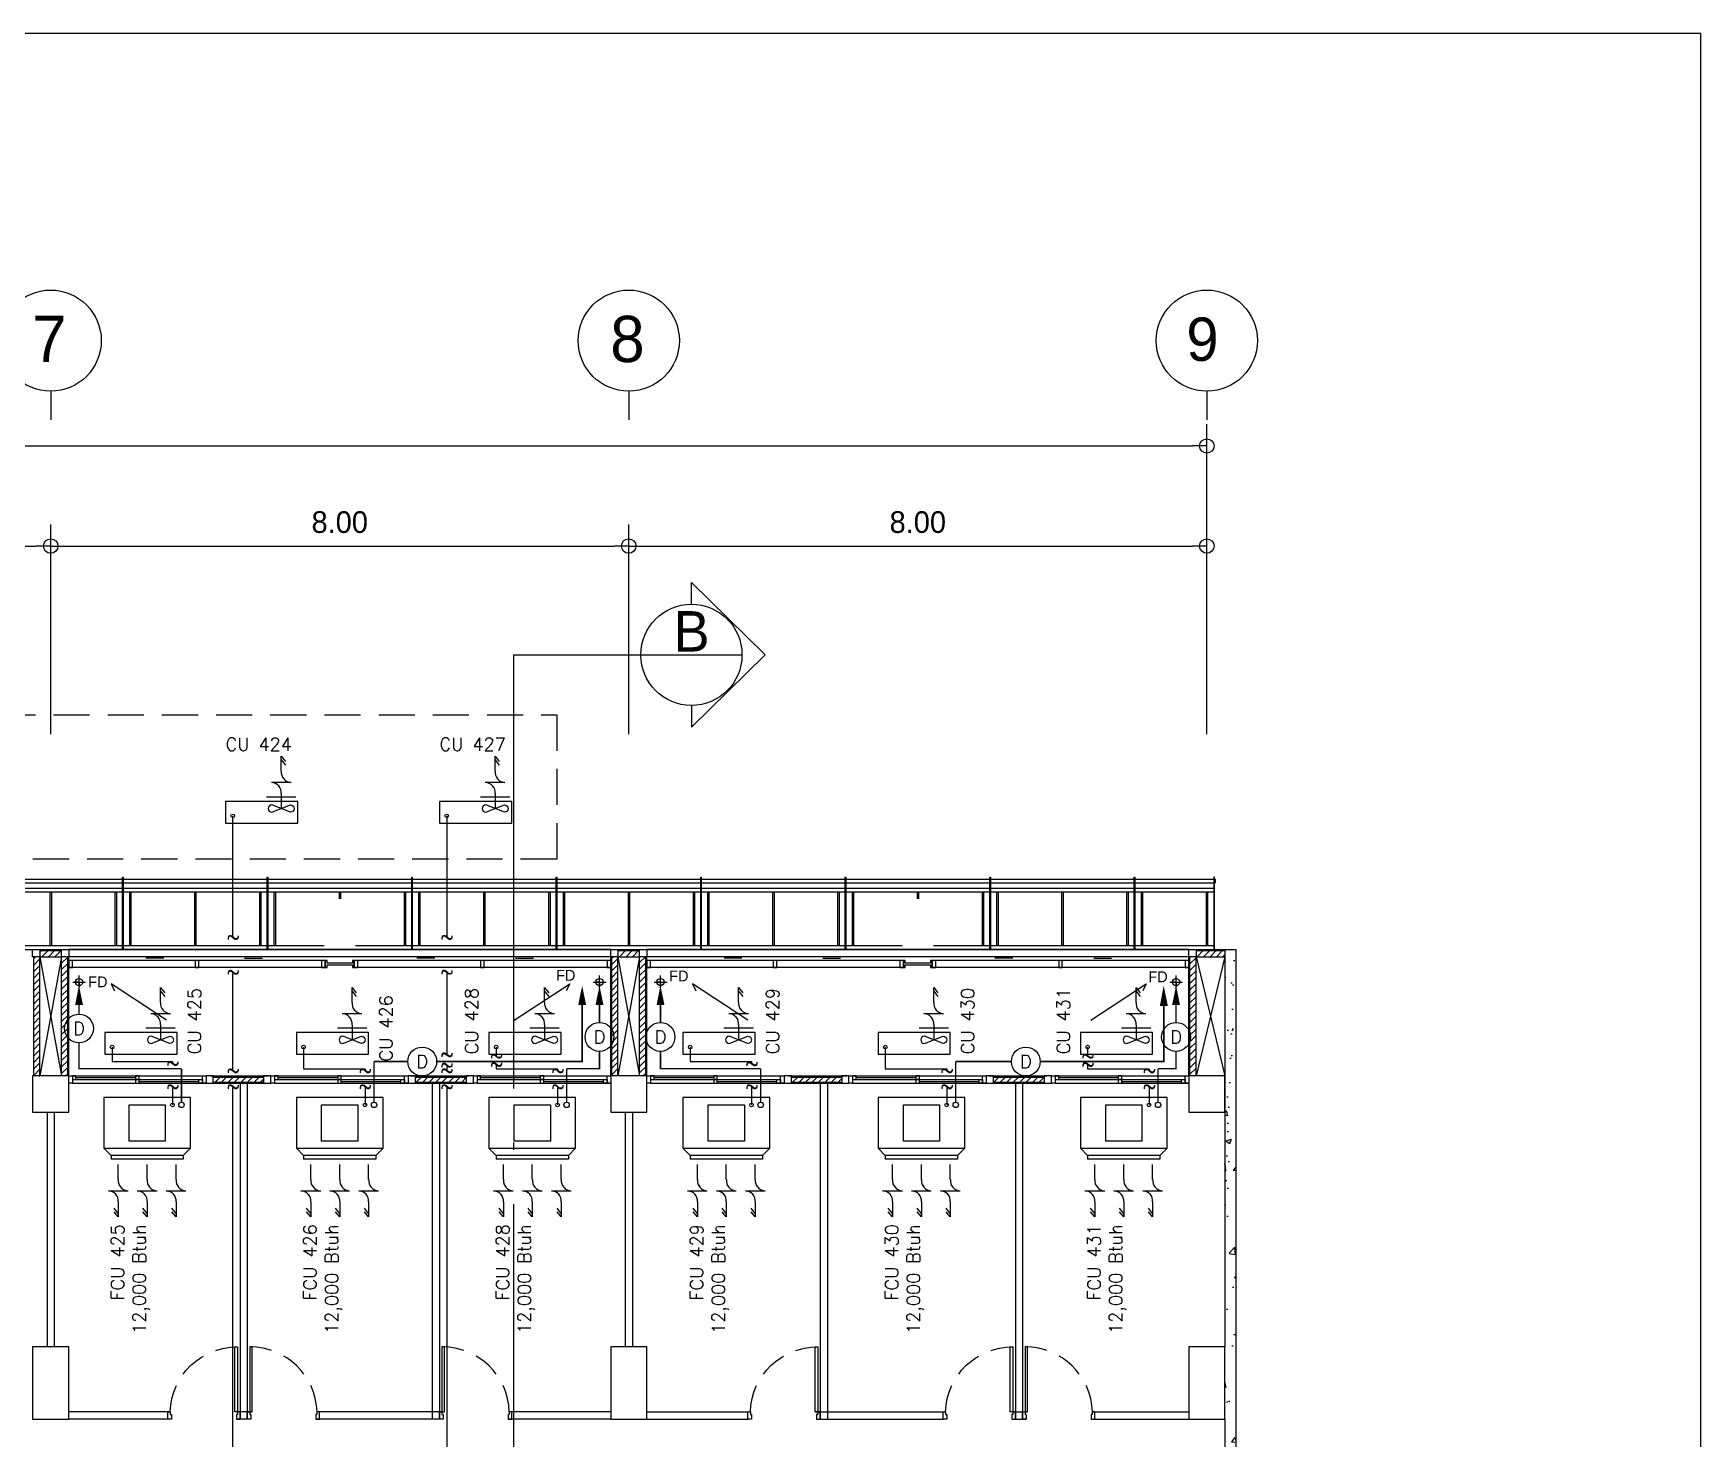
# Model space of a CAD drawing. Header units: millimetres. Extents: x -398 to 816, y -1 to 208.
# Drawn here: x 519.35 to 542.42, y 36.63 to 56.08 of the extents above; entities that cross this region are included whole.
import ezdxf
from ezdxf.enums import TextEntityAlignment as Align

# ---------------------------------------------------------------- set-up
doc = ezdxf.new("R2010")
doc.units = ezdxf.units.MM
doc.linetypes.add('ACAD_ISO04W100', pattern=[30, 24, -3, 0, -3])
doc.linetypes.add('DASHED', pattern=[0.75, 0.5, -0.25])
for name, color, linetype in [('AA_Column', 5, 'Continuous'), ('AA_Dim', 6, 'Continuous'), ('AA_Dim2', 6, 'Continuous'), ('AA_Door', 3, 'Continuous'), ('AA_FD', 6, 'Continuous'), ('AA_Floor', 31, 'Continuous'), ('AA_Hatch', 8, 'Continuous'), ('AA_Roof', 6, 'Continuous'), ('AA_Wall', 1, 'Continuous'), ('AA_Window', 4, 'Continuous'), ('AC DRAIN', 240, 'Continuous'), ('AC FCU', 221, 'Continuous'), ('AC LINE', 171, 'Continuous')]:
    doc.layers.add(name, color=color, linetype=linetype)
doc.styles.add('E140', font='vit-s.shx', dxfattribs={"height": 3.2})
doc.styles.add('Romand', font='romand.shx')
doc.styles.add('Romans', font='romans.shx')
doc.styles.get("Standard").update_dxf_attribs({"font": 'vit-s.shx'})
doc.styles.add('style2', font='vit-s.shx', dxfattribs={"height": 3.2})
doc.styles.add('VIT-S', font='vit-s.shx')
doc.dimstyles.new('overall', dxfattribs={"dimtxt": 0.25, "dimasz": 0.15, "dimexe": 0.3, "dimexo": 0.3, "dimgap": 0.18, "dimtad": 1, "dimzin": 0, "dimdsep": 46, "dimtxsty": 'Standard', "dimblk": 'ORIGIN', "dimcen": 0.015, "dimclrd": 256, "dimclre": 256, "dimclrt": 2, "dimadec": 0, "dimazin": 0, "dimtfac": 1, "dimtofl": 0, "dimtmove": 0, "dimatfit": 3, "dimldrblk": 'OPEN90', "dimfxl": 0, "dimtolj": 1, "dimtzin": 0, "dimarcsym": 0})
pattern_1 = [(45, (-498.769, -475.90679), (-0.0449012806, 0.0449012806), [])]

# ---------------------------------------------------------------- blocks, each defined once
blk = doc.blocks.new('door_90')
at = {"layer": 'AA_Door', "color": 9}
blk.add_lwpolyline([(0.07, 0.1), (0.07, 1), (0.035, 1), (0.035, 0.1)], close=True, dxfattribs=at)
for points in [[(0, 0), (0, 0.1), (0.035, 0.1), (0.035, 0.065), (0.05, 0.065), (0.05, 0), (0, 0)], [(1, 0), (1, 0.1), (0.965, 0.1), (0.965, 0.065), (0.95, 0.065), (0.95, 0), (1, 0)]]:
    blk.add_lwpolyline(points, dxfattribs=at)
at = {"layer": 'AA_Door', "color": 9, "linetype": 'DASHED', "ltscale": 0.75}
blk.add_arc((0.043, 0.077), 0.923, 1.5795, 90.5293, dxfattribs=at)
blk = doc.blocks.new('AC')
at = {"layer": 'AC FCU', "color": 8}
for p, q in [((-0.4, 1.651), (-0.342, 1.578)), ((-0.4, 1.444), (-0.4, 1.651)), ((0, 1.444), (0, 1.651)), ((0, 1.651), (0.058, 1.578)), ((0.4, 1.651), (0.458, 1.578)), ((0.4, 1.444), (0.4, 1.651)), ((-0.4, 1.601), (-0.342, 1.528)), ((0, 1.601), (0.058, 1.528)), ((0.4, 1.601), (0.458, 1.528)), ((-0.264, 1.289), (-0.536, 1.289)), ((0.136, 1.289), (-0.136, 1.289)), ((0.536, 1.289), (0.264, 1.289)), ((-0.4, 1.134), (-0.4, 0.926)), ((0, 1.134), (0, 0.926)), ((0.4, 1.134), (0.4, 0.926))]:
    blk.add_line(p, q, dxfattribs=at)
at = {"layer": 'AC FCU'}
for p, q in [((-0.5, 0.8), (-0.6, 0.7)), ((-0.5, 0.8), (-0.5, 0.85)), ((-0.5, 0.85), (0.5, 0.85)), ((-0.5, 0.8), (0.5, 0.8)), ((0.5, 0.8), (0.5, 0.85)), ((0.5, 0.8), (0.6, 0.7))]:
    blk.add_line(p, q, dxfattribs=at)
blk.add_lwpolyline([(-0.6, 0), (0.6, 0), (0.6, 0.7), (-0.6, 0.7)], close=True, dxfattribs=at)
at = {"layer": 'AC FCU', "color": 8}
blk.add_lwpolyline([(-0.25, 0.1), (-0.25, 0.6), (0.25, 0.6), (0.25, 0.1)], close=True, dxfattribs=at)
at = {"layer": 'AC FCU'}
blk.add_circle((-0.35, 0.1), 0.025, dxfattribs=at)
at = {"layer": 'AC FCU', "color": 8}
for centre, start, end in [((-0.26, 1.429), 173.9498, 268.5513), ((0.14, 1.429), 173.9498, 268.5513), ((0.54, 1.429), 173.9498, 268.5513), ((-0.54, 1.148), 353.9498, 88.5513), ((-0.14, 1.148), 353.9498, 88.5513), ((0.26, 1.148), 353.9498, 88.5513)]:
    blk.add_arc(centre, 0.14, start, end, dxfattribs=at)
blk = doc.blocks.new('ACC1')
at = {"layer": 'AC FCU', "color": 8}
for p, q in [((-0.36, 0.474), (-0.36, 0.067)), ((-0.925, 0.27), (-0.852, 0.328)), ((-0.718, 0.27), (-0.925, 0.27)), ((-0.875, 0.27), (-0.802, 0.328)), ((-0.562, 0.407), (-0.562, 0.134)), ((-0.407, 0.27), (-0.2, 0.27))]:
    blk.add_line(p, q, dxfattribs=at)
at = {"layer": 'AC FCU'}
for p, q in [((0, 0.5), (-0.3, 0.5)), ((-0.3, 0.5), (-0.3, -0.5)), ((0, -0.5), (0, 0.5)), ((-0.3, -0.5), (0, -0.5))]:
    blk.add_line(p, q, dxfattribs=at)
blk.add_lwpolyline([(-0.25, 0.4, -1), (-0.15, 0.4), (-0.25, 0.141, 1), (-0.15, 0.141), (-0.25, 0.4)], format="xyb", dxfattribs=at)
blk.add_circle((-0.1, -0.4), 0.025, dxfattribs=at)
at = {"layer": 'AC FCU', "color": 8}
for centre, start, end in [((-0.703, 0.41), 263.9498, 358.5513), ((-0.422, 0.131), 83.9498, 178.5513)]:
    blk.add_arc(centre, 0.14, start, end, dxfattribs=at)
blk = doc.blocks.new('POINT_Drain')
at = {"layer": 'Defpoints'}
blk.add_circle((0, 0), 0.2, dxfattribs=at)
at = {"layer": 'AC DRAIN', "insert": (0, 0), "char_height": 0.18, "width": 0.25231, "attachment_point": 5, "style": 'Romans'}
blk.add_mtext('D', dxfattribs=at)
blk = doc.blocks.new('GRD-2')
at = {"layer": 'AA_Dim', "color": 1}
blk.add_line((0, -10.99), (0, -12.98), dxfattribs=at)
blk.add_circle((0, -7.49), 3.5, dxfattribs=at)
at = {"layer": 'AA_Dim', "color": 3, "style": 'E140'}
blk.add_attdef('GRID', text='', height=3.2, dxfattribs=at).set_placement((-0.09, -7.37), align=Align.MIDDLE)
blk = doc.blocks.new('_Origin')
at = {"layer": 'AA_Dim2', "color": 0, "lineweight": -2}
blk.add_line((0, 0), (-1, 0), dxfattribs=at)
blk.add_circle((0, 0), 0.5, dxfattribs=at)
blk = doc.blocks.new('*D169')
at = {"layer": 'AA_Dim', "color": 9, "lineweight": -2}
for p, q in [((475.59, 49.282), (475.59, 50.667)), ((535.59, 49.282), (535.59, 50.667)), ((475.79, 50.367), (535.39, 50.367))]:
    blk.add_line(p, q, dxfattribs=at)
at = {"layer": 'Defpoints', "color": 0}
for p in [(535.59, 50.367), (475.59, 48.982), (535.59, 48.982)]:
    blk.add_point(p, dxfattribs=at)
at = {"layer": 'AA_Dim', "color": 9, "lineweight": -2, "xscale": 0.2, "yscale": 0.2, "zscale": 0.2, "rotation": 180}
blk.add_blockref('_Origin', (475.59, 50.367), dxfattribs=at)
at = {"layer": 'AA_Dim', "color": 9, "lineweight": -2, "xscale": 0.2, "yscale": 0.2, "zscale": 0.2}
blk.add_blockref('_Origin', (535.59, 50.367), dxfattribs=at)
at = {"layer": 'AA_Dim', "color": 2, "insert": (505.59, 50.697), "char_height": 0.3, "attachment_point": 5}
blk.add_mtext('\\A1;60.00', dxfattribs=at)
blk = doc.blocks.new('_Open90')
at = {"layer": 'AA_Dim2', "color": 0, "lineweight": -2}
for p, q in [((0, 0), (-1, 0)), ((-0.5, 0.5), (0, 0)), ((0, 0), (-0.5, -0.5))]:
    blk.add_line(p, q, dxfattribs=at)
blk = doc.blocks.new('*D170')
at = {"layer": 'AA_Dim', "color": 9, "lineweight": -2}
for p, q in [((519.59, 46.68), (519.59, 49.282)), ((527.59, 46.38), (527.59, 49.282)), ((519.79, 48.982), (527.39, 48.982))]:
    blk.add_line(p, q, dxfattribs=at)
at = {"layer": 'Defpoints', "color": 0}
for p in [(527.59, 48.982), (519.59, 46.38), (527.59, 46.08)]:
    blk.add_point(p, dxfattribs=at)
at = {"layer": 'AA_Dim', "color": 9, "lineweight": -2, "xscale": 0.2, "yscale": 0.2, "zscale": 0.2, "rotation": 180}
blk.add_blockref('_Origin', (519.59, 48.982), dxfattribs=at)
at = {"layer": 'AA_Dim', "color": 9, "lineweight": -2, "xscale": 0.2, "yscale": 0.2, "zscale": 0.2}
blk.add_blockref('_Origin', (527.59, 48.982), dxfattribs=at)
at = {"layer": 'AA_Dim', "color": 2, "insert": (523.59, 49.312), "char_height": 0.3, "attachment_point": 5}
blk.add_mtext('\\A1;8.00', dxfattribs=at)
blk = doc.blocks.new('*D171')
at = {"layer": 'AA_Dim', "color": 9, "lineweight": -2}
for p, q in [((527.59, 46.38), (527.59, 49.282)), ((535.59, 46.38), (535.59, 49.282)), ((527.79, 48.982), (535.39, 48.982))]:
    blk.add_line(p, q, dxfattribs=at)
at = {"layer": 'Defpoints', "color": 0}
for p in [(535.59, 48.982), (527.59, 46.08), (535.59, 46.08)]:
    blk.add_point(p, dxfattribs=at)
at = {"layer": 'AA_Dim', "color": 9, "lineweight": -2, "xscale": 0.2, "yscale": 0.2, "zscale": 0.2, "rotation": 180}
blk.add_blockref('_Origin', (527.59, 48.982), dxfattribs=at)
at = {"layer": 'AA_Dim', "color": 9, "lineweight": -2, "xscale": 0.2, "yscale": 0.2, "zscale": 0.2}
blk.add_blockref('_Origin', (535.59, 48.982), dxfattribs=at)
at = {"layer": 'AA_Dim', "color": 2, "insert": (531.59, 49.312), "char_height": 0.3, "attachment_point": 5}
blk.add_mtext('\\A1;8.00', dxfattribs=at)
blk = doc.blocks.new('*D177')
at = {"layer": 'AA_Dim', "color": 9, "lineweight": -2}
for p, q in [((511.59, 46.38), (511.59, 49.282)), ((519.59, 46.38), (519.59, 49.282)), ((511.79, 48.982), (519.39, 48.982))]:
    blk.add_line(p, q, dxfattribs=at)
at = {"layer": 'Defpoints', "color": 0}
for p in [(519.59, 48.982), (511.59, 46.08), (519.59, 46.08)]:
    blk.add_point(p, dxfattribs=at)
at = {"layer": 'AA_Dim', "color": 9, "lineweight": -2, "xscale": 0.2, "yscale": 0.2, "zscale": 0.2, "rotation": 180}
blk.add_blockref('_Origin', (511.59, 48.982), dxfattribs=at)
at = {"layer": 'AA_Dim', "color": 9, "lineweight": -2, "xscale": 0.2, "yscale": 0.2, "zscale": 0.2}
blk.add_blockref('_Origin', (519.59, 48.982), dxfattribs=at)
at = {"layer": 'AA_Dim', "color": 2, "insert": (515.59, 49.312), "char_height": 0.3, "attachment_point": 5}
blk.add_mtext('\\A1;8.00', dxfattribs=at)

msp = doc.modelspace()

# ---------------------------------------------------------------- hatches: boundary and pattern name
at = {"layer": 'AA_Hatch'}
h = msp.add_hatch(dxfattribs=at)
h.set_pattern_fill('ANSI31', color=9, scale=0.02, style=0)
h.set_pattern_definition(pattern_1)
h.paths.add_polyline_path([(519.44, 43.299), (519.355, 43.299), (519.355, 41.649), (519.44, 41.649)])
h.paths.add_polyline_path([(519.825, 43.299), (519.74, 43.299), (519.74, 41.649), (519.825, 41.649)])
h.paths.add_polyline_path([(519.74, 43.384), (519.59, 43.384), (519.59, 43.299), (519.74, 43.299)])
h.paths.add_polyline_path([(519.59, 43.384), (519.44, 43.384), (519.44, 43.299), (519.59, 43.299)])
h = msp.add_hatch(dxfattribs=at)
h.set_pattern_fill('ANSI31', color=9, scale=0.02, style=0)
h.set_pattern_definition(pattern_1)
h.paths.add_polyline_path([(527.59, 43.384), (527.44, 43.384), (527.44, 43.299), (527.59, 43.299)])
h.paths.add_polyline_path([(527.74, 43.384), (527.59, 43.384), (527.59, 43.299), (527.74, 43.299)])
h.paths.add_polyline_path([(527.44, 43.299), (527.355, 43.299), (527.355, 41.649), (527.44, 41.649)])
h.paths.add_polyline_path([(527.825, 43.299), (527.74, 43.299), (527.74, 41.649), (527.825, 41.649)])
h = msp.add_hatch(dxfattribs=at)
h.set_pattern_fill('ANSI31', color=9, scale=0.02, style=0)
h.set_pattern_definition(pattern_1)
h.paths.add_polyline_path([(535.59, 43.384), (535.44, 43.384), (535.44, 43.299), (535.59, 43.299)])
h.paths.add_polyline_path([(535.84, 43.384), (535.59, 43.384), (535.59, 43.299), (535.84, 43.299)])
h.paths.add_polyline_path([(535.44, 43.299), (535.355, 43.299), (535.355, 41.649), (535.44, 41.649)])
h = msp.add_hatch(dxfattribs=at)
h.set_pattern_fill('AR-CONC', color=9, scale=0.004, style=0)
h.set_pattern_definition([(50, (-498.769, -475.9068), (0.72873868, -0.06375634), [0.0762, -0.8382]), (355, (-498.769, -475.9068), (-0.1409713, 0.76422657), [0.06096, -0.67056]), (100.451, (-498.7083, -475.9121), (0.58777, 0.70046675), [0.06476, -0.71236]), (46.1842, (-498.769, -475.7036), (1.08431616, -0.1681693), [0.1143, -1.2573]), (96.6356, (-498.6786, -475.7176), (0.9496169, 0.9897022), [0.09714, -1.06854]), (351.184, (-498.769, -475.7036), (0.9496184, 0.9897005), [0.09144, -1.00584]), (21, (-498.6674, -475.7544), (0.60645952, -0.40906207), [0.0762, -0.8382]), (326, (-498.6674, -475.7544), (0.2472081, 0.73675186), [0.06096, -0.67056]), (71.4514, (-498.61686, -475.7885), (0.85366596, 0.32769143), [0.06476, -0.71236]), (37.5, (-498.769, -475.9068), (0.012354413, 0.338220155), [0, -0.662432, 0, -0.68072, 0, -0.6731]), (7.5, (-498.769, -475.9068), (0.26727865, 0.4007223), [0, -0.388112, 0, -0.647192, 0, -0.25654]), (327.5, (-498.99557, -475.9068), (0.54236238, -0.022914976), [0, -0.254, 0, -0.79248, 0, -1.05156]), (317.5, (-499.09717, -475.9068), (0.59251673, 0.10170596), [0, -0.3302, 0, -0.526288, 0, -0.74676])])
h.paths.add_polyline_path([(535.99, 43.399), (535.84, 43.399), (535.84, 37.899), (535.84, 36.899), (535.84, 31.899), (535.84, 30.899), (535.99, 30.899)])
h = msp.add_hatch(dxfattribs=at)
h.set_pattern_fill('ANSI31', color=9, scale=0.02, style=0)
h.set_pattern_definition(pattern_1)
h.paths.add_polyline_path([(522.537, 41.634), (521.84, 41.634), (521.84, 41.564), (522.537, 41.564)])
h = msp.add_hatch(dxfattribs=at)
h.set_pattern_fill('ANSI31', color=9, scale=0.02, style=0)
h.set_pattern_definition(pattern_1)
h.paths.add_polyline_path([(525.34, 41.634), (524.637, 41.634), (524.637, 41.564), (525.34, 41.564)])
h = msp.add_hatch(dxfattribs=at)
h.set_pattern_fill('ANSI31', color=9, scale=0.02, style=0)
h.set_pattern_definition(pattern_1)
h.paths.add_polyline_path([(530.537, 41.634), (529.84, 41.634), (529.84, 41.564), (530.537, 41.564)])
h = msp.add_hatch(dxfattribs=at)
h.set_pattern_fill('ANSI31', color=9, scale=0.02, style=0)
h.set_pattern_definition(pattern_1)
h.paths.add_polyline_path([(533.34, 41.634), (532.637, 41.634), (532.637, 41.564), (533.34, 41.564)])

# ---------------------------------------------------------------- linework, layer by layer
at = {"layer": 'AA_Column', "color": 9}
for points in [[(519.34, 41.149), (519.84, 41.149), (519.84, 41.649), (519.34, 41.649)], [(527.34, 41.149), (527.84, 41.149), (527.84, 41.649), (527.34, 41.649)], [(535.34, 41.149), (535.84, 41.149), (535.84, 41.649), (535.34, 41.649)], [(519.34, 36.899), (519.84, 36.899), (519.84, 37.899), (519.34, 37.899)], [(527.34, 36.899), (527.84, 36.899), (527.84, 37.899), (527.34, 37.899)], [(535.34, 36.899), (535.84, 36.899), (535.84, 37.899), (535.34, 37.899)]]:
    msp.add_lwpolyline(points, close=True, dxfattribs=at)
at = {"layer": 'AA_Dim', "color": 1}
msp.add_line((535.59, 51.125), (535.59, 50.727), dxfattribs=at)
msp.add_circle((535.59, 51.825), 0.7, dxfattribs=at)
at = {"layer": 'AA_FD', "color": 6}
for p, q in [((519.895, 42.949), (520.073, 42.949)), ((519.982, 42.949), (519.92, 42.949)), ((519.982, 42.863), (519.982, 43.041)), ((519.982, 42.949), (519.982, 42.888)), ((521.192, 42.422), (520.425, 42.926)), ((520.425, 42.926), (520.472, 42.825)), ((526.006, 42.422), (526.773, 42.926)), ((526.773, 42.926), (526.726, 42.825)), ((527.098, 42.949), (527.276, 42.949)), ((527.185, 42.949), (527.123, 42.949)), ((527.185, 42.863), (527.185, 43.041)), ((527.185, 42.949), (527.185, 42.888)), ((527.942, 42.949), (528.12, 42.949)), ((528.029, 42.949), (527.967, 42.949)), ((528.029, 42.863), (528.029, 43.041)), ((528.029, 42.949), (528.029, 42.888)), ((529.239, 42.422), (528.472, 42.926)), ((528.472, 42.926), (528.519, 42.825)), ((533.984, 42.422), (534.751, 42.926)), ((534.751, 42.926), (534.705, 42.825)), ((535.076, 42.949), (535.255, 42.949)), ((535.164, 42.949), (535.101, 42.949)), ((535.164, 42.863), (535.164, 43.041)), ((535.164, 42.949), (535.164, 42.888))]:
    msp.add_line(p, q, dxfattribs=at)
for centre in [(519.982, 42.949), (527.185, 42.949), (528.029, 42.949), (535.164, 42.949)]:
    msp.add_circle(centre, 0.05, dxfattribs=at)
at = {"layer": 'AA_Floor', "color": 9}
for p, q in [((503.84, 43.399), (535.34, 43.399)), ((527.34, 43.399), (519.84, 43.399)), ((535.34, 43.399), (527.84, 43.399)), ((527.34, 43.299), (519.84, 43.299)), ((535.34, 43.299), (527.84, 43.299))]:
    msp.add_line(p, q, dxfattribs=at)
at = {"layer": 'AA_Roof', "color": 9}
for p, q in [((518.594, 44.374), (520.586, 44.374)), ((518.594, 44.324), (520.586, 44.324)), ((520.594, 44.374), (522.586, 44.374)), ((520.594, 44.324), (522.586, 44.324)), ((522.594, 44.374), (524.586, 44.374)), ((522.594, 44.324), (524.586, 44.324)), ((524.594, 44.374), (526.586, 44.374)), ((524.594, 44.324), (526.586, 44.324)), ((526.594, 44.374), (528.586, 44.374)), ((526.594, 44.324), (528.586, 44.324)), ((528.594, 44.374), (530.586, 44.374)), ((528.594, 44.324), (530.586, 44.324)), ((530.594, 44.374), (532.586, 44.374)), ((530.594, 44.324), (532.586, 44.324)), ((532.594, 44.374), (534.586, 44.374)), ((532.594, 44.324), (534.586, 44.324)), ((534.594, 44.374), (535.686, 44.374)), ((534.594, 44.324), (535.686, 44.324)), ((535.694, 44.374), (535.704, 44.374)), ((535.694, 44.324), (535.704, 44.324)), ((535.704, 44.374), (535.704, 44.324)), ((518.594, 44.249), (520.586, 44.249)), ((518.594, 44.199), (520.586, 44.199)), ((519.58, 44.199), (519.58, 43.455)), ((519.6, 44.199), (519.6, 43.455)), ((520.48, 44.199), (520.48, 43.455)), ((520.5, 44.199), (520.5, 43.455)), ((520.594, 44.249), (522.586, 44.249)), ((520.594, 44.199), (522.586, 44.199)), ((520.68, 44.199), (520.68, 43.455)), ((520.7, 44.199), (520.7, 43.455)), ((521.58, 44.199), (521.58, 43.455)), ((521.6, 44.199), (521.6, 43.455)), ((522.48, 44.199), (522.48, 43.455)), ((522.5, 44.199), (522.5, 43.455)), ((522.594, 44.249), (524.586, 44.249)), ((522.594, 44.199), (524.586, 44.199)), ((522.68, 44.199), (522.68, 43.455)), ((522.7, 44.199), (522.7, 43.455)), ((523.58, 44.199), (523.58, 44.099)), ((523.6, 44.199), (523.6, 44.099)), ((524.48, 44.199), (524.48, 43.455)), ((524.5, 44.199), (524.5, 43.455)), ((524.594, 44.249), (526.586, 44.249)), ((524.594, 44.199), (526.586, 44.199)), ((524.68, 44.199), (524.68, 43.455)), ((524.7, 44.199), (524.7, 43.455)), ((525.58, 44.199), (525.58, 43.455)), ((525.6, 44.199), (525.6, 43.455)), ((526.48, 44.199), (526.48, 43.455)), ((526.5, 44.199), (526.5, 43.455)), ((526.594, 44.249), (528.586, 44.249)), ((526.594, 44.199), (528.586, 44.199)), ((526.68, 44.199), (526.68, 43.455)), ((526.7, 44.199), (526.7, 43.455)), ((527.58, 44.199), (527.58, 43.455)), ((527.6, 44.199), (527.6, 43.455)), ((528.48, 44.199), (528.48, 43.455)), ((528.5, 44.199), (528.5, 43.455)), ((528.594, 44.249), (530.586, 44.249)), ((528.594, 44.199), (530.586, 44.199)), ((528.68, 44.199), (528.68, 43.455)), ((528.7, 44.199), (528.7, 43.455)), ((529.58, 44.199), (529.58, 43.455)), ((529.6, 44.199), (529.6, 43.455)), ((530.48, 44.199), (530.48, 43.455)), ((530.5, 44.199), (530.5, 43.455)), ((530.594, 44.249), (532.586, 44.249)), ((530.594, 44.199), (532.586, 44.199)), ((530.68, 44.199), (530.68, 43.455)), ((530.7, 44.199), (530.7, 43.455)), ((531.58, 44.199), (531.58, 44.099)), ((531.6, 44.199), (531.6, 44.099)), ((532.48, 44.199), (532.48, 43.455)), ((532.5, 44.199), (532.5, 43.455)), ((532.594, 44.249), (534.586, 44.249)), ((532.594, 44.199), (534.586, 44.199)), ((532.68, 44.199), (532.68, 43.455)), ((532.7, 44.199), (532.7, 43.455)), ((533.58, 44.199), (533.58, 43.455)), ((533.6, 44.199), (533.6, 43.455)), ((534.48, 44.199), (534.48, 43.455)), ((534.5, 44.199), (534.5, 43.455)), ((534.594, 44.249), (535.686, 44.249)), ((534.594, 44.199), (535.686, 44.199)), ((534.68, 44.199), (534.68, 43.455)), ((534.7, 44.199), (534.7, 43.455)), ((535.58, 44.199), (535.58, 43.455)), ((535.6, 44.199), (535.6, 43.455)), ((518.594, 43.455), (520.586, 43.455)), ((520.594, 43.455), (522.586, 43.455)), ((522.594, 43.455), (523.373, 43.455)), ((523.807, 43.455), (524.586, 43.455)), ((524.594, 43.455), (526.586, 43.455)), ((526.594, 43.455), (528.586, 43.455)), ((528.594, 43.455), (530.586, 43.455)), ((530.594, 43.455), (531.373, 43.455)), ((531.807, 43.455), (532.586, 43.455)), ((532.594, 43.455), (534.586, 43.455)), ((534.594, 43.455), (535.686, 43.455))]:
    msp.add_line(p, q, dxfattribs=at)
for points in [[(520.586, 44.399), (520.594, 44.399), (520.594, 43.405), (520.586, 43.405)], [(522.586, 44.399), (522.594, 44.399), (522.594, 43.405), (522.586, 43.405)], [(524.586, 44.399), (524.594, 44.399), (524.594, 43.405), (524.586, 43.405)], [(526.586, 44.399), (526.594, 44.399), (526.594, 43.405), (526.586, 43.405)], [(528.586, 44.399), (528.594, 44.399), (528.594, 43.405), (528.586, 43.405)], [(530.586, 44.399), (530.594, 44.399), (530.594, 43.405), (530.586, 43.405)], [(532.586, 44.399), (532.594, 44.399), (532.594, 43.405), (532.586, 43.405)], [(534.586, 44.399), (534.594, 44.399), (534.594, 43.405), (534.586, 43.405)], [(535.694, 44.399), (535.686, 44.399), (535.686, 43.405), (535.694, 43.405)]]:
    msp.add_lwpolyline(points, close=True, dxfattribs=at)
at = {"layer": 'AA_Wall', "color": 9}
for p, q in [((519.44, 43.399), (519.74, 43.399)), ((519.44, 43.384), (519.74, 43.384)), ((527.44, 43.399), (527.74, 43.399)), ((527.44, 43.384), (527.74, 43.384)), ((535.44, 43.399), (535.99, 43.399)), ((535.44, 43.399), (535.74, 43.399)), ((535.44, 43.384), (535.84, 43.384)), ((535.44, 43.384), (535.74, 43.384)), ((535.84, 43.399), (535.84, 37.899)), ((535.99, 43.399), (535.99, 30.899)), ((519.355, 41.649), (519.355, 43.299)), ((519.44, 41.649), (519.44, 43.299)), ((519.74, 43.299), (519.44, 41.649)), ((519.44, 43.299), (519.74, 41.649)), ((519.44, 43.299), (519.74, 43.299)), ((519.74, 41.649), (519.74, 43.299)), ((519.825, 41.649), (519.825, 43.299)), ((519.84, 41.649), (519.84, 43.299)), ((523.39, 43.249), (519.84, 43.249)), ((523.39, 43.149), (519.84, 43.149)), ((527.34, 43.249), (523.79, 43.249)), ((527.34, 43.149), (523.79, 43.149)), ((527.34, 41.649), (527.34, 43.299)), ((527.355, 41.649), (527.355, 43.299)), ((527.44, 41.649), (527.44, 43.299)), ((527.74, 43.299), (527.44, 41.649)), ((527.44, 43.299), (527.74, 41.649)), ((527.44, 43.299), (527.74, 43.299)), ((527.74, 41.649), (527.74, 43.299)), ((527.825, 41.649), (527.825, 43.299)), ((527.84, 41.649), (527.84, 43.299)), ((531.39, 43.249), (527.84, 43.249)), ((531.39, 43.149), (527.84, 43.149)), ((535.34, 43.249), (531.79, 43.249)), ((535.34, 43.149), (531.79, 43.149)), ((535.34, 41.649), (535.34, 43.299)), ((535.355, 41.649), (535.355, 43.299)), ((535.44, 41.649), (535.44, 43.299)), ((535.84, 43.299), (535.44, 41.649)), ((535.44, 43.299), (535.84, 41.649)), ((535.44, 43.299), (535.84, 43.299)), ((535.44, 43.299), (535.74, 43.299)), ((521.805, 41.649), (522.605, 41.649)), ((521.805, 41.549), (522.605, 41.549)), ((521.84, 41.634), (522.537, 41.634)), ((521.84, 41.564), (522.537, 41.564)), ((522.21, 41.549), (522.21, 36.899)), ((522.31, 41.549), (522.31, 36.899)), ((524.57, 41.649), (525.375, 41.649)), ((524.57, 41.549), (525.375, 41.549)), ((524.637, 41.634), (525.34, 41.634)), ((524.637, 41.564), (525.34, 41.564)), ((524.87, 41.549), (524.87, 36.899)), ((524.97, 41.549), (524.97, 36.899)), ((529.805, 41.649), (530.605, 41.649)), ((529.805, 41.549), (530.605, 41.549)), ((529.84, 41.634), (530.537, 41.634)), ((529.84, 41.564), (530.537, 41.564)), ((530.24, 41.549), (530.24, 36.899)), ((530.34, 41.549), (530.34, 36.899)), ((532.57, 41.649), (533.375, 41.649)), ((532.57, 41.549), (533.375, 41.549)), ((532.637, 41.634), (533.34, 41.634)), ((532.637, 41.564), (533.34, 41.564)), ((532.94, 41.549), (532.94, 36.899)), ((533.04, 41.549), (533.04, 36.899)), ((519.54, 41.149), (519.54, 37.899)), ((519.64, 41.149), (519.64, 37.899)), ((527.54, 41.149), (527.54, 37.899)), ((527.64, 41.149), (527.64, 37.899)), ((521.245, 36.999), (519.84, 36.999)), ((522.345, 36.999), (522.175, 36.999)), ((525.005, 36.999), (523.275, 36.999)), ((527.34, 36.999), (525.935, 36.999)), ((527.84, 36.999), (529.24, 36.999)), ((530.175, 36.999), (531.94, 36.999)), ((532.905, 36.999), (533.075, 36.999)), ((534.005, 36.999), (535.34, 36.999)), ((521.26, 36.899), (519.84, 36.899)), ((522.36, 36.899), (522.16, 36.899)), ((525.02, 36.899), (523.26, 36.899)), ((527.34, 36.899), (525.92, 36.899)), ((527.84, 36.899), (529.24, 36.899)), ((530.19, 36.899), (531.94, 36.899)), ((532.89, 36.899), (533.09, 36.899)), ((533.99, 36.899), (535.34, 36.899)), ((535.84, 36.899), (535.84, 31.899))]:
    msp.add_line(p, q, dxfattribs=at)
for points in [[(519.34, 43.399), (519.44, 43.399), (519.44, 43.299), (519.34, 43.299)], [(519.74, 43.399), (519.84, 43.399), (519.84, 43.299), (519.74, 43.299)], [(527.34, 43.399), (527.44, 43.399), (527.44, 43.299), (527.34, 43.299)], [(527.74, 43.399), (527.84, 43.399), (527.84, 43.299), (527.74, 43.299)], [(535.34, 43.399), (535.44, 43.399), (535.44, 43.299), (535.34, 43.299)], [(535.34, 43.399), (535.44, 43.399), (535.44, 43.299), (535.34, 43.299)], [(521.74, 41.549), (521.84, 41.549), (521.84, 41.649), (521.74, 41.649)], [(522.537, 41.549), (522.637, 41.549), (522.637, 41.649), (522.537, 41.649)], [(524.537, 41.549), (524.637, 41.549), (524.637, 41.649), (524.537, 41.649)], [(525.34, 41.549), (525.44, 41.549), (525.44, 41.649), (525.34, 41.649)], [(529.74, 41.549), (529.84, 41.549), (529.84, 41.649), (529.74, 41.649)], [(530.537, 41.549), (530.637, 41.549), (530.637, 41.649), (530.537, 41.649)], [(532.537, 41.549), (532.637, 41.549), (532.637, 41.649), (532.537, 41.649)], [(533.34, 41.549), (533.44, 41.549), (533.44, 41.649), (533.34, 41.649)]]:
    msp.add_lwpolyline(points, close=True, dxfattribs=at)
at = {"layer": 'AA_Window', "color": 9}
for p, q in [((521.156, 43.28), (520.908, 43.28)), ((522.274, 43.28), (522.522, 43.28)), ((524.906, 43.28), (524.658, 43.28)), ((526.024, 43.28), (526.272, 43.28)), ((529.156, 43.28), (528.908, 43.28)), ((530.274, 43.28), (530.522, 43.28)), ((532.906, 43.28), (532.658, 43.28)), ((534.024, 43.28), (534.272, 43.28)), ((519.89, 41.649), (521.745, 41.649)), ((519.89, 41.599), (521.69, 41.599)), ((519.89, 41.549), (521.745, 41.549)), ((520.765, 41.624), (519.94, 41.624)), ((520.815, 41.574), (521.64, 41.574)), ((522.687, 41.649), (524.542, 41.649)), ((522.687, 41.599), (524.487, 41.599)), ((522.687, 41.549), (524.542, 41.549)), ((523.562, 41.624), (522.737, 41.624)), ((523.612, 41.574), (524.437, 41.574)), ((525.49, 41.649), (527.345, 41.649)), ((525.49, 41.599), (527.29, 41.599)), ((525.49, 41.549), (527.345, 41.549)), ((526.365, 41.624), (525.54, 41.624)), ((526.415, 41.574), (527.24, 41.574)), ((527.89, 41.649), (529.745, 41.649)), ((527.89, 41.599), (529.69, 41.599)), ((527.89, 41.549), (529.745, 41.549)), ((528.765, 41.624), (527.94, 41.624)), ((528.815, 41.574), (529.64, 41.574)), ((530.687, 41.649), (532.542, 41.649)), ((530.687, 41.599), (532.487, 41.599)), ((530.687, 41.549), (532.542, 41.549)), ((531.562, 41.624), (530.737, 41.624)), ((531.612, 41.574), (532.437, 41.574)), ((533.49, 41.649), (535.345, 41.649)), ((533.49, 41.599), (535.29, 41.599)), ((533.49, 41.549), (535.345, 41.549)), ((534.365, 41.624), (533.54, 41.624)), ((534.415, 41.574), (535.24, 41.574))]:
    msp.add_line(p, q, dxfattribs=at)
for points in [[(519.84, 43.249), (519.84, 43.149), (519.89, 43.149), (519.89, 43.249)], [(521.59, 43.249), (521.59, 43.149), (521.64, 43.149), (521.64, 43.249)], [(523.34, 43.249), (523.34, 43.149), (523.39, 43.149), (523.39, 43.249)], [(523.39, 43.249), (523.39, 43.149), (523.415, 43.149), (523.415, 43.186), (523.765, 43.186), (523.765, 43.149), (523.79, 43.149), (523.79, 43.249), (523.765, 43.249), (523.765, 43.211), (523.415, 43.211), (523.415, 43.249)], [(523.79, 43.249), (523.79, 43.149), (523.84, 43.149), (523.84, 43.249)], [(525.54, 43.249), (525.54, 43.149), (525.59, 43.149), (525.59, 43.249)], [(527.29, 43.249), (527.29, 43.149), (527.34, 43.149), (527.34, 43.249)], [(527.84, 43.249), (527.84, 43.149), (527.89, 43.149), (527.89, 43.249)], [(529.59, 43.249), (529.59, 43.149), (529.64, 43.149), (529.64, 43.249)], [(531.34, 43.249), (531.34, 43.149), (531.39, 43.149), (531.39, 43.249)], [(531.39, 43.249), (531.39, 43.149), (531.415, 43.149), (531.415, 43.186), (531.765, 43.186), (531.765, 43.149), (531.79, 43.149), (531.79, 43.249), (531.765, 43.249), (531.765, 43.211), (531.415, 43.211), (531.415, 43.249)], [(531.79, 43.249), (531.79, 43.149), (531.84, 43.149), (531.84, 43.249)], [(533.54, 43.249), (533.54, 43.149), (533.59, 43.149), (533.59, 43.249)], [(535.29, 43.249), (535.29, 43.149), (535.34, 43.149), (535.34, 43.249)], [(519.84, 41.549), (519.84, 41.649), (519.89, 41.649), (519.89, 41.549)], [(519.94, 41.599), (519.94, 41.649), (519.89, 41.649), (519.89, 41.599)], [(520.815, 41.599), (520.815, 41.649), (520.765, 41.649), (520.765, 41.599)], [(520.815, 41.549), (520.815, 41.599), (520.765, 41.599), (520.765, 41.549)], [(521.64, 41.549), (521.64, 41.599), (521.69, 41.599), (521.69, 41.549)], [(521.69, 41.549), (521.69, 41.649), (521.74, 41.649), (521.74, 41.549)], [(522.637, 41.549), (522.637, 41.649), (522.687, 41.649), (522.687, 41.549)], [(522.737, 41.599), (522.737, 41.649), (522.687, 41.649), (522.687, 41.599)], [(523.612, 41.599), (523.612, 41.649), (523.562, 41.649), (523.562, 41.599)], [(523.612, 41.549), (523.612, 41.599), (523.562, 41.599), (523.562, 41.549)], [(524.437, 41.549), (524.437, 41.599), (524.487, 41.599), (524.487, 41.549)], [(524.487, 41.549), (524.487, 41.649), (524.537, 41.649), (524.537, 41.549)], [(525.44, 41.549), (525.44, 41.649), (525.49, 41.649), (525.49, 41.549)], [(525.54, 41.599), (525.54, 41.649), (525.49, 41.649), (525.49, 41.599)], [(526.415, 41.599), (526.415, 41.649), (526.365, 41.649), (526.365, 41.599)], [(526.415, 41.549), (526.415, 41.599), (526.365, 41.599), (526.365, 41.549)], [(527.24, 41.549), (527.24, 41.599), (527.29, 41.599), (527.29, 41.549)], [(527.29, 41.549), (527.29, 41.649), (527.34, 41.649), (527.34, 41.549)], [(527.84, 41.549), (527.84, 41.649), (527.89, 41.649), (527.89, 41.549)], [(527.94, 41.599), (527.94, 41.649), (527.89, 41.649), (527.89, 41.599)], [(528.815, 41.599), (528.815, 41.649), (528.765, 41.649), (528.765, 41.599)], [(528.815, 41.549), (528.815, 41.599), (528.765, 41.599), (528.765, 41.549)], [(529.64, 41.549), (529.64, 41.599), (529.69, 41.599), (529.69, 41.549)], [(529.69, 41.549), (529.69, 41.649), (529.74, 41.649), (529.74, 41.549)], [(530.637, 41.549), (530.637, 41.649), (530.687, 41.649), (530.687, 41.549)], [(530.737, 41.599), (530.737, 41.649), (530.687, 41.649), (530.687, 41.599)], [(531.612, 41.599), (531.612, 41.649), (531.562, 41.649), (531.562, 41.599)], [(531.612, 41.549), (531.612, 41.599), (531.562, 41.599), (531.562, 41.549)], [(532.437, 41.549), (532.437, 41.599), (532.487, 41.599), (532.487, 41.549)], [(532.487, 41.549), (532.487, 41.649), (532.537, 41.649), (532.537, 41.549)], [(533.44, 41.549), (533.44, 41.649), (533.49, 41.649), (533.49, 41.549)], [(533.54, 41.599), (533.54, 41.649), (533.49, 41.649), (533.49, 41.599)], [(534.415, 41.599), (534.415, 41.649), (534.365, 41.649), (534.365, 41.599)], [(534.415, 41.549), (534.415, 41.599), (534.365, 41.599), (534.365, 41.549)], [(535.24, 41.549), (535.24, 41.599), (535.29, 41.599), (535.29, 41.549)], [(535.29, 41.549), (535.29, 41.649), (535.34, 41.649), (535.34, 41.549)]]:
    msp.add_lwpolyline(points, close=True, dxfattribs=at)
at = {"layer": 'AC DRAIN', "const_width": 0.02}
for points in [[(519.982, 42.506), (519.982, 42.863)], [(524.931, 41.849), (526.945, 41.849), (526.945, 42.629)], [(527.185, 42.389), (527.185, 42.629)], [(528.029, 42.389), (528.029, 42.629)], [(533.285, 41.849), (534.915, 41.849), (534.995, 41.849), (534.995, 42.618)], [(535.164, 42.389), (535.164, 42.629)], [(521.4, 41.749), (519.982, 41.749), (519.982, 42.106)], [(526.73, 41.749), (527.185, 41.749), (527.185, 41.989)], [(529.415, 41.749), (528.029, 41.749), (528.029, 41.989)], [(534.915, 41.749), (535.164, 41.749), (535.164, 41.989)], [(524.065, 41.286), (524.065, 41.849)], [(524.065, 41.849), (524.531, 41.849)], [(532.115, 41.286), (532.115, 41.849)], [(532.115, 41.849), (532.885, 41.849)], [(521.4, 41.286), (521.4, 41.749)], [(526.73, 41.286), (526.73, 41.749)], [(529.415, 41.286), (529.415, 41.749)], [(534.915, 41.286), (534.915, 41.749)]]:
    msp.add_lwpolyline(points, dxfattribs=at)
at = {"layer": 'AC DRAIN'}
for centre in [(521.4, 41.249), (524.065, 41.249), (526.73, 41.249), (529.415, 41.249), (532.115, 41.249), (534.915, 41.249)]:
    msp.add_circle(centre, 0.0375, dxfattribs=at)
for points in [[(519.927, 42.629), (519.982, 42.899), (520.037, 42.629)], [(526.89, 42.629), (526.945, 42.899), (527, 42.629)], [(527.13, 42.629), (527.185, 42.899), (527.24, 42.629)], [(527.974, 42.629), (528.029, 42.899), (528.084, 42.629)], [(534.94, 42.618), (534.993, 42.899), (535.05, 42.618)], [(535.109, 42.629), (535.164, 42.899), (535.219, 42.629)]]:
    msp.add_solid(points, dxfattribs=at)
at = {"layer": 'AC FCU', "color": 5}
for p, q in [((528.457, 48.177), (528.457, 48.477)), ((529.476, 47.477), (528.457, 48.477)), ((525.996, 47.477), (529.157, 47.477)), ((529.476, 47.477), (528.457, 46.477)), ((528.457, 46.777), (528.457, 46.477))]:
    msp.add_line(p, q, dxfattribs=at)
at = {"layer": 'AC FCU', "color": 5, "linetype": 'ACAD_ISO04W100', "ltscale": 0.25}
msp.add_line((525.996, 47.477), (525.996, 10.104), dxfattribs=at)
at = {"layer": 'AC FCU', "color": 8}
msp.add_lwpolyline([(464.983, 56.078), (542.424, 56.078), (542.424, 0), (464.983, 0)], close=True, dxfattribs=at)
at = {"layer": 'AC FCU', "color": 5}
msp.add_circle((528.457, 47.477), 0.7, dxfattribs=at)
at = {"layer": 'AC LINE'}
for p, q in [((522.11, 43.561), (522.11, 45.249)), ((525.07, 45.249), (525.07, 43.562)), ((522.11, 41.716), (522.11, 43.065)), ((525.07, 43.069), (525.07, 41.936)), ((520.44, 42.049), (520.44, 41.849)), ((523.09, 42.049), (523.09, 41.749)), ((525.755, 42.049), (525.755, 41.915)), ((528.44, 42.049), (528.44, 41.849)), ((531.14, 42.049), (531.14, 41.749)), ((533.94, 42.049), (533.94, 41.915)), ((520.44, 41.849), (521.275, 41.849)), ((521.275, 41.849), (521.275, 41.813)), ((525.07, 41.781), (525.07, 41.715)), ((525.755, 41.793), (525.755, 41.749)), ((528.44, 41.849), (529.29, 41.849)), ((529.29, 41.849), (529.29, 41.812)), ((533.94, 41.793), (533.94, 41.749)), ((523.09, 41.749), (523.94, 41.749)), ((523.94, 41.749), (523.94, 41.714)), ((525.755, 41.749), (526.605, 41.749)), ((526.605, 41.749), (526.605, 41.715)), ((531.14, 41.749), (531.99, 41.749)), ((531.99, 41.749), (531.99, 41.714)), ((533.94, 41.749), (534.79, 41.749)), ((534.79, 41.749), (534.79, 41.714)), ((521.275, 41.485), (521.275, 41.249)), ((522.11, 35.313), (522.11, 41.483)), ((523.94, 41.486), (523.94, 41.249)), ((525.07, 41.485), (525.07, 35.316)), ((526.605, 41.485), (526.605, 41.249)), ((529.29, 41.497), (529.29, 41.249)), ((531.99, 41.484), (531.99, 41.249)), ((534.79, 41.489), (534.79, 41.249))]:
    msp.add_line(p, q, dxfattribs=at)
at = {"layer": 'AC LINE', "color": 2, "linetype": 'DASHED'}
msp.add_lwpolyline([(512.879, 46.649), (526.594, 46.649), (526.594, 44.649), (512.879, 44.649)], close=True, dxfattribs=at)

# ---------------------------------------------------------------- block references
at = {"layer": 'AA_FD', "xscale": 0.2000000000000455, "yscale": 0.2000000000000455, "zscale": 0.2}
for p, values in [((519.59, 53.323), {'GRID': '7'}), ((527.59, 53.323), {'GRID': '8'})]:
    msp.add_blockref('GRD-2', p, dxfattribs=at).add_auto_attribs(values)
at = {"layer": 'AA_Wall', "color": 9, "xscale": -1}
for p in [(522.21, 36.899), (530.24, 36.899), (532.94, 36.899)]:
    msp.add_blockref('door_90', p, dxfattribs=at)
at = {"layer": 'AA_Wall', "color": 9}
for p in [(522.31, 36.899), (524.97, 36.899), (533.04, 36.899)]:
    msp.add_blockref('door_90', p, dxfattribs=at)
at = {"layer": 'AC DRAIN', "color": 9}
for p in [(519.982, 42.306), (527.185, 42.189), (528.029, 42.189), (535.164, 42.189), (524.731, 41.849), (533.085, 41.849)]:
    msp.add_blockref('POINT_Drain', p, dxfattribs=at)
at = {"layer": 'AC FCU'}
for name, p, rotation in [('ACC1', (522.51, 45.149), 270), ('ACC1', (525.47, 45.149), 270), ('ACC1', (520.84, 41.949), 270), ('ACC1', (523.49, 41.949), 270), ('ACC1', (526.155, 41.949), 270), ('ACC1', (528.84, 41.949), 270), ('ACC1', (531.54, 41.949), 270), ('ACC1', (534.34, 41.949), 270), ('AC', (520.925, 41.349), 180), ('AC', (523.59, 41.349), 180), ('AC', (526.255, 41.349), 180), ('AC', (528.94, 41.349), 180), ('AC', (531.64, 41.349), 180), ('AC', (534.44, 41.349), 180)]:
    msp.add_blockref(name, p, dxfattribs=dict(at, rotation=rotation))

# ---------------------------------------------------------------- texts
at = {"layer": 'AA_Dim', "color": 3, "style": 'VIT-S'}
msp.add_text('9', height=0.6, dxfattribs=at).set_placement((535.306, 51.545))
at = {"layer": 'AA_FD', "color": 2, "style": 'style2'}
for p in [(520.109, 42.876), (526.584, 42.967), (528.149, 42.958), (534.781, 42.947)]:
    msp.add_text('FD', height=0.15, dxfattribs=at).set_placement(p)
at = {"layer": 'AC FCU'}
for s, height, style, p in [('B', 0.56, 'style2', (528.21, 47.522)), ('B', 0.56, 'style2', (528.21, 47.522)), ('CU 424', 0.18, 'Romans', (522.01, 46.149)), ('CU 427', 0.18, 'Romans', (524.97, 46.149))]:
    msp.add_text(s, height=height, dxfattribs=dict(at, style=style)).set_placement(p)
at = {"layer": 'AC FCU', "style": 'Romans'}
for s, p in [('CU 425', (521.49, 41.949)), ('CU 426', (524.14, 41.849)), ('CU 429', (529.49, 41.949)), ('CU 430', (532.19, 41.949))]:
    msp.add_text(s, height=0.18, rotation=90, dxfattribs=at).set_placement(p, align=Align.TOP_LEFT)
msp.add_text('CU 428', height=0.18, rotation=90, dxfattribs=at).set_placement((525.505, 41.949))
msp.add_text('CU 431', height=0.18, rotation=90, dxfattribs=at).set_placement((533.75, 41.949), align=Align.BOTTOM_LEFT)
for s, p in [('FCU 425', (520.605, 39.598)), ('12,000 Btuh', (520.905, 39.598)), ('FCU 426', (523.27, 39.598)), ('12,000 Btuh', (523.57, 39.598)), ('FCU 428', (525.935, 39.598)), ('12,000 Btuh', (526.235, 39.598)), ('FCU 429', (528.62, 39.598)), ('12,000 Btuh', (528.92, 39.598)), ('FCU 430', (531.32, 39.598)), ('12,000 Btuh', (531.62, 39.598)), ('FCU 431', (534.12, 39.598)), ('12,000 Btuh', (534.42, 39.598))]:
    msp.add_text(s, height=0.18, rotation=90, dxfattribs=at).set_placement(p, align=Align.RIGHT)
at = {"layer": 'AC LINE', "style": 'Romand'}
for p in [(522.114, 43.552), (525.074, 43.552), (522.114, 43.069), (525.074, 43.069), (521.279, 41.806), (525.074, 41.927), (525.074, 41.782), (525.759, 41.907), (525.759, 41.793), (529.294, 41.802), (533.944, 41.907), (533.944, 41.793), (522.114, 41.706), (523.944, 41.706), (525.074, 41.706), (526.609, 41.706), (531.994, 41.706), (534.794, 41.706), (521.279, 41.485), (522.114, 41.485), (523.944, 41.485), (525.074, 41.485), (526.609, 41.485), (529.294, 41.485), (531.994, 41.485), (534.794, 41.485)]:
    msp.add_text('~', height=0.18, rotation=180, dxfattribs=at).set_placement(p, align=Align.MIDDLE)

# ---------------------------------------------------------------- dimensions: what is measured, and where the dimension line sits
at = {"layer": 'AA_Dim'}
for base, p1, p2, picture, middle in [((535.59, 50.367), (475.59, 48.982), (535.59, 48.982), '*D169', (505.59, 50.697)), ((519.59, 48.982), (511.59, 46.08), (519.59, 46.08), '*D177', (515.59, 49.312)), ((527.59, 48.982), (519.59, 46.38), (527.59, 46.08), '*D170', (523.59, 49.312)), ((535.59, 48.982), (527.59, 46.08), (535.59, 46.08), '*D171', (531.59, 49.312))]:
    dim = msp.add_linear_dim(base=base, p1=p1, p2=p2, dimstyle='overall', override={"dimtxt": 0.3, "dimasz": 0.2, "dimclrd": 9, "dimclre": 9}, dxfattribs=at)
    dim.commit()
    dim.dimension.update_dxf_attribs({"geometry": picture, "text_midpoint": middle})

doc.saveas('drawing.dxf')
